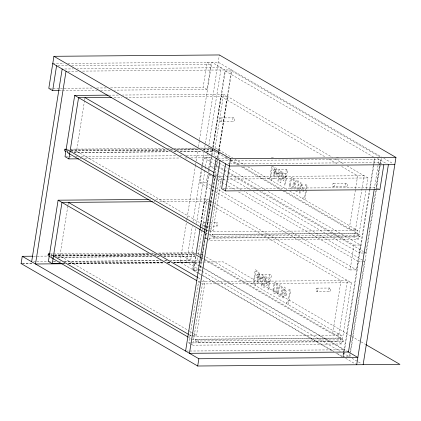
<?xml version="1.0" encoding="UTF-8"?>
<svg xmlns="http://www.w3.org/2000/svg" width="421" height="421" viewBox="0 0 421 421"><rect width="100%" height="100%" fill="white"/><g stroke="black" fill="none" stroke-linecap="round" stroke-linejoin="round"><path stroke-width="0.32" stroke-dasharray="2.1 1.58" d="M193.134 333.243L59.924 255.952L67.897 205.606M68.002 204.959L68.407 202.38M205.764 226.172L76.517 151.186L84.489 100.84M84.595 100.193L85 97.609M207.058 89.384L203.19 87.142L207.132 62.271L210.995 64.513L207.058 89.384L114.417 90.131M186.277 223.304L180.104 262.267L197.202 272.187M186.687 220.704L186.998 218.757M187.098 218.11L195.428 165.511M195.533 164.864L196.044 161.617M196.149 160.964L198.307 147.329M198.412 146.682L199.438 140.188M199.543 139.535L211.784 62.266L225.035 69.954L212.794 147.229M217.173 160.159L199.791 269.903L186.54 262.215L192.197 226.498M193.018 221.304L201.349 168.705M201.448 168.058L201.964 164.811M202.069 164.158L204.127 151.176M204.227 150.523L219.362 54.956M214.105 191.05L199.88 182.798L201.801 170.679M202.206 168.132L202.606 165.579M202.712 164.943L203.822 157.928L210.253 157.875L214.805 160.517M195.676 228.656L190.639 260.457L170.931 260.615M196.502 223.467L205.443 167.005M205.543 166.358L207.706 152.728M207.806 152.076L208.527 147.534M208.937 144.94L221.167 67.713L77.28 68.876M195.16 255.542L193.244 254.431L193.507 252.774L157.37 253.063M206.143 151.381L212.71 151.328L209.837 149.665L210.016 148.56M210.868 185.387L206.316 182.746L207.727 173.815M208.132 171.268L208.437 169.353M208.537 168.716L210.253 157.875M198.307 273.261L192.623 269.961L193.771 262.704L199.454 266.004M193.36 269.956L195.639 255.563M199.938 228.398L200.264 226.356M200.349 225.798L208.484 174.441M208.89 171.9L211.468 155.617M211.563 155.017L212.7 147.829M200.138 228.387L200.443 226.451M200.549 225.809L204.432 201.28L207.832 203.254M229.545 159.954L212.537 150.087L212.847 148.15M212.947 147.503L221.025 96.509L325.896 157.354M195.96 256.578L193.797 270.208L197.66 270.177M200.38 228.656L200.691 226.709M200.791 226.061L208.916 174.768L210.2 174.757M213.631 168.453L210.226 166.479L211.979 155.444M212.079 154.791L213.11 148.303M213.21 147.65L225.346 71.038L231.776 70.986L379.847 156.896M200.059 261.83L197.302 260.225L197.812 257.005M198.217 254.426L201.996 230.571M202.096 229.929L202.506 227.351M202.606 226.703L207 198.986L154.528 199.407M214.915 149.013L213.894 155.46L217.757 157.701L227.456 96.456L125.795 97.283M215.015 148.371L223.593 94.215L122.585 95.035M199.828 255.673L200.001 254.6M217.583 157.565L231.466 69.902L81.806 71.112M201.37 270.819L200.233 270.156L215.347 174.715L214.063 174.726M217.799 167.084L216.662 166.427L217.794 159.285M217.894 158.638L219.025 151.497M219.13 150.844L231.776 70.986M189.992 343.578L188.887 342.936L198.591 281.691L347.478 280.491L337.779 341.731L341.647 343.973L351.346 282.733L214.268 203.201M206.585 238.812L205.485 238.17L215.184 176.925L223.709 176.857M341.647 343.973L192.755 345.178L202.454 283.938L197.454 281.033M347.067 165.853L367.938 177.962L358.239 239.207L209.348 240.412L219.046 179.167L217.941 178.53M195.249 341.021L195.512 339.363L340.726 338.189L343.599 339.852L343.336 341.51L198.123 342.683L195.249 341.021L343.599 339.852M211.842 236.255L212.105 234.597L357.318 233.418L360.192 235.086L359.929 236.744L214.715 237.918L211.842 236.255L360.192 235.086M192.034 335.253L196.539 335.216L205.022 281.644L202.191 279.997M208.627 230.487L213.131 230.45L221.614 176.873L214.815 172.926M198.123 342.683L198.386 341.026L195.512 339.363M214.715 237.918L214.978 236.26L212.105 234.597M253.016 284.18L255.315 269.672L257.505 270.945L257.336 272.008L255.884 271.166L253.921 283.543L255.373 284.385L255.205 285.454M269.608 179.414L271.908 164.906M271.803 180.683L271.971 179.62L270.514 178.778L272.476 166.4L273.929 167.242L274.097 166.179M299.463 190.771L299.057 193.313L299.868 193.781L300.268 191.239M303.494 190.013L303.241 191.576L302.136 190.934M286.164 303.415L286.333 302.346L287.79 303.194L289.748 290.816L288.296 289.969L288.464 288.906L290.653 290.18L288.359 304.683M302.757 198.649L302.925 197.581L304.383 198.423L305.557 190.997M305.657 190.381L306.341 186.045L304.888 185.203L305.057 184.14L307.246 185.408L306.651 189.192M304.951 199.917L306.551 189.824M338.994 334.063L332.558 334.116L341.047 280.539L212.368 205.885M355.587 229.298L349.151 229.35L355.492 189.329M355.592 188.682L357.639 175.773L340.631 165.906M358.239 239.207L354.371 236.965L364.07 175.72L224.367 176.852M268.288 191.544L360.455 245.017L356.513 269.887L350.083 269.94L354.019 245.069L261.851 191.597M340.726 338.189L340.463 339.847L343.336 341.51M357.318 233.418L357.055 235.076L359.929 236.744M191.887 339.242L340.773 338.042L341.205 335.348L205.78 256.773M208.479 234.476L357.371 233.271L357.797 230.576L289.553 190.987M343.283 353.414L342.71 357.04L335.89 353.082M343.378 352.809L343.857 349.788L200.022 266.335M343.62 352.882L343.004 356.776L349.435 356.724L349.851 354.129M343.725 352.235L358.118 261.336L237.849 191.555M363.291 253.016L359.434 253.047L369.306 190.718M369.406 190.071L373.211 166.048M373.316 165.395L374.448 158.254M343.447 357.034L344.267 351.84M344.373 351.188L369.985 189.482M370.085 188.85L374.916 158.333M374.258 189.129L378.989 159.275L231.155 160.475M378.789 189.024L376.032 187.419L379.968 162.548L230.824 163.758M349.951 353.477L364.554 261.283L244.28 191.502M363.939 253.01L365.865 252.995L375.737 190.666M375.842 190.018L379.647 165.995M379.747 165.348L380.879 158.201M349.877 356.982L350.293 354.382M350.704 351.788L376.416 189.45M376.516 188.797L380.321 164.774M380.426 164.127L381.352 158.28M298.1 189.492C298.547 186.677 300.526 180.841 296.579 179.914C294.2 182.198 294.39 186.235 294.411 189.345M297.021 189.739C297.405 187.198 299.426 183.082 297.005 181.188L296.716 181.262C295.232 183.53 295.163 186.619 295.226 189.276M297.452 191.076L296.658 191.781L295.237 191.255M52.783 63.55L63.945 63.46M67.839 63.397L218.215 62.213L381.179 156.765M57.909 65.75L68.418 65.665M71.707 65.639L210.995 64.513M64.797 68.976L73.338 68.907M68.007 71.223L77.864 71.144M49.446 88.384L93.467 88.026M96.751 88L106.608 87.921M110.549 87.889L203.19 87.142M59.224 90.578L61.85 90.557M62.508 90.552L97.33 90.273M100.619 90.241L111.128 90.157M108.807 95.146L118.648 95.067M113.986 97.377L121.858 97.314M220.767 117.943L233.634 117.838M220.715 121.411A1.737 0.921 89.5 0 0 221.551 118.864A1.737 0.921 89.5 0 0 219.957 118.748A1.737 0.921 89.5 0 0 220.715 121.411L233.581 121.306A1.737 0.921 89.5 0 0 234.418 118.759A1.737 0.921 89.5 0 0 232.824 118.648A1.737 0.921 89.5 0 0 233.581 121.306M66.202 149.171L163.448 148.381M167.395 148.35L170.021 148.329M173.962 148.297L196.302 148.118M200.243 148.087L210.1 148.008M71.154 149.929L164.948 149.171M169.537 149.134L171.505 149.118M175.441 149.087L197.744 148.908M201.68 148.876L210.863 148.802M215.452 148.766L216.762 148.755L232.687 157.991M71.196 150.786L167.132 150.008M170.416 149.981L173.042 149.96M176.988 149.929L199.328 149.75M203.269 149.718L209.837 149.665M71.044 150.818L166.979 150.044M170.921 150.013L174.205 149.987M176.836 149.965L199.175 149.781M203.117 149.75L212.973 149.671L210.579 148.281M70.728 151.234L76.517 151.186M212.537 150.087L214.468 150.071M217.683 150.044L218.973 150.034M67.497 152.502L68.812 152.491M74.07 152.449L170 151.676M173.941 151.644L176.573 151.623M179.856 151.597L202.196 151.413M74.007 152.597L169.768 151.823M173.705 151.792L176.325 151.77M180.262 151.739L202.564 151.56M206.5 151.528L215.684 151.455M65.66 156.659L68.281 156.638M68.939 156.633L72.217 156.607M75.496 156.58L77.464 156.565M81.4 156.533L176.504 155.765M179.788 155.738L183.067 155.707M186.345 155.681L209.3 155.496M80.016 158.817L81.332 158.806M84.61 158.78L180.372 158.007M184.961 157.97L187.587 157.949M190.866 157.922L213.168 157.738M218.094 158.307L227.95 158.222M271.313 157.875L273.939 157.854M336.358 157.349L338.984 157.328M221.962 160.548L230.503 160.48M228.193 163.78L230.166 163.764M210.226 166.479L214.089 166.448M214.731 166.442L216.662 166.427M274.108 169.821L286.975 169.721M274.06 173.294A1.737 0.921 89.5 0 0 274.897 170.747A1.737 0.921 89.5 0 0 273.297 170.631A1.737 0.921 89.5 0 0 274.06 173.294L286.927 173.189A1.737 0.921 89.5 0 0 287.764 170.642A1.737 0.921 89.5 0 0 286.164 170.531A1.737 0.921 89.5 0 0 286.927 173.189M219.046 179.167L222.33 179.141M222.983 179.135L226.261 179.109M226.919 179.104L367.938 177.962M199.88 182.798L206.316 182.746M333.527 183.361L346.394 183.261M333.474 186.829A1.737 0.921 89.5 0 0 334.311 184.287A1.737 0.921 89.5 0 0 332.716 184.172A1.737 0.921 89.5 0 0 333.474 186.829L346.341 186.729A1.737 0.921 89.5 0 0 347.178 184.182A1.737 0.921 89.5 0 0 345.583 184.066A1.737 0.921 89.5 0 0 346.341 186.729M222.941 188.661L224.914 188.645M225.567 188.64L376.032 187.419M149.281 199.449L150.592 199.438M153.802 201.685L155.112 201.675M159.706 201.638L210.863 201.227L201.164 262.467L174.273 262.688M204.174 222.709L209.321 222.667M209.963 222.662L217.041 222.604M204.122 226.177L208.627 226.14M209.269 226.135L216.989 226.072A1.737 0.921 89.5 0 0 217.825 223.53A1.737 0.921 89.5 0 0 216.231 223.414A1.737 0.921 89.5 0 0 216.989 226.072M206.695 230.503L207.985 230.492M209.563 231.776L357.797 230.576M205.485 238.17L354.371 236.965M354.019 245.069L360.455 245.017M50.267 253.931L52.893 253.91M53.551 253.905L148.171 253.137M150.797 253.116L153.428 253.095M54.562 254.7L149.008 253.931M152.291 253.905L155.57 253.879M158.849 253.852L196.233 253.553M196.891 253.547L200.17 253.521M54.604 255.552L150.534 254.779M154.481 254.742L157.107 254.721M159.733 254.7L193.244 254.431M54.451 255.589L150.386 254.81M154.328 254.779L157.612 254.752M160.243 254.731L195.065 254.447M54.135 256L59.924 255.952M198.517 254.831L199.807 254.821M200.449 254.816L202.38 254.8M33.422 256.205L47.22 256.094M55.104 256.031L151.686 255.252M154.318 255.231L157.601 255.2M160.227 255.179L181.251 255.01L199.422 265.551M50.904 257.273L52.878 257.257M57.477 257.22L153.407 256.442M157.349 256.41L159.98 256.389M163.922 256.357L195.46 256.1M58.066 257.363L153.176 256.589M157.112 256.557L159.733 256.536M163.669 256.505L195.807 256.247M48.41 261.43L51.688 261.404M52.346 261.399L54.967 261.378M64.15 261.304L160.569 260.525M164.506 260.494L166.474 260.478M169.752 260.452L197.302 260.225M33.612 261.725L36.243 261.704M36.895 261.699L48.068 261.609M53.983 261.562L55.951 261.546M59.235 261.52L60.55 261.509M64.492 261.478L160.417 260.704M165.016 260.662L167.647 260.641M22.36 263.509L32.864 263.425M63.066 263.178L64.376 263.167M68.318 263.136L163.506 262.367M167.447 262.336L170.073 262.315M173.352 262.288L202.896 262.046M203.554 262.041L223.246 261.883L351.088 336.058M22.418 263.541L32.933 263.457M63.155 263.209L64.471 263.199M68.412 263.167L163.68 262.399M167.621 262.367L170.247 262.346M173.536 262.32L186.54 262.215M68.67 263.541L164.432 262.767M167.716 262.741L170.994 262.715M358.118 261.336L361.981 261.304M362.623 261.299L364.554 261.283M63.76 263.757L65.071 263.746M69.018 263.714L164.285 262.946M167.569 262.92L170.852 262.893M174.136 262.867L194.507 262.699M192.623 269.961L198.507 269.914M198.302 270.171L200.233 270.156M257.515 274.592L270.382 274.487M257.468 278.06A1.737 0.921 89.5 0 0 258.299 275.513A1.737 0.921 89.5 0 0 256.705 275.402A1.737 0.921 89.5 0 0 257.468 278.06L270.335 277.955A1.737 0.921 89.5 0 0 271.166 275.408A1.737 0.921 89.5 0 0 269.572 275.297A1.737 0.921 89.5 0 0 270.335 277.955M202.454 283.938L351.346 282.733M316.934 288.132L329.801 288.027M316.881 291.6A1.737 0.921 89.5 0 0 317.718 289.053A1.737 0.921 89.5 0 0 316.124 288.938A1.737 0.921 89.5 0 0 316.881 291.6L329.748 291.495A1.737 0.921 89.5 0 0 330.585 288.948A1.737 0.921 89.5 0 0 328.99 288.838A1.737 0.921 89.5 0 0 329.748 291.495M190.103 335.269L191.392 335.258M192.971 336.542L341.205 335.348M188.887 342.936L190.203 342.926M190.855 342.92L337.779 341.731M186.25 351.061L344.594 349.783M383.763 158.264L393.151 163.711M377.332 158.317L387.273 164.085M225.346 71.038L373.416 156.949M379.968 162.548L382.731 164.153M223.593 94.215L332.327 157.301M335.163 158.949L344.231 164.211M328.727 159.001L337.8 164.264M299.663 189.497L298.915 189.066L299.105 187.871L299.852 188.308L300.815 182.219L301.589 182.672L303.33 189.403M234.96 159.312L245.196 165.248M247.885 166.805L286.996 189.503M216.336 151.449L218.041 152.439M218.61 152.765L220.32 153.754M225.435 156.728L227.708 158.043M231.124 160.027L240.223 165.306M243.064 166.953L281.733 189.392M284.58 191.039L357.371 233.271M230.113 160.28L238.612 165.216M241.449 166.858L280.565 189.555M282.828 190.871L349.151 229.35M215.373 160.848L218.788 162.827M219.357 163.159L223.909 165.795M224.477 166.127L228.461 168.437M229.029 168.768L265.44 189.892M203.822 157.928L214.063 163.869M214.631 164.201L223.735 169.479M224.304 169.81L227.714 171.789M228.287 172.121L259.01 189.945M218.362 167.416L223.472 170.379M224.035 170.705L227.44 172.684M228.008 173.01L257.51 190.129M259.778 191.444L363.597 251.679M364.165 252.005L365.865 252.995M214.2 168.784L223.277 174.052M223.846 174.378L226.682 176.025M227.251 176.352L250.511 189.85M253.347 191.497L359.434 253.047M215.347 174.715L222.156 178.667M222.725 178.999L226.13 180.972M226.698 181.298L241.444 189.86M214.047 176.267L217.394 178.209M208.916 174.768L216.289 179.046M216.857 179.378L221.399 182.009M221.962 182.34L235.013 189.913M211.437 185.714L214.847 187.698M215.42 188.029L356.513 269.887M214.673 191.381L350.083 269.94M207 198.986L208.658 199.943M209.205 200.264L213.7 202.869M208.4 203.58L211.8 205.553M206.327 226.503L213.131 230.45M205.495 229.803L207.769 231.124M205.637 232.829L207.343 233.818M207.137 239.133L209.348 240.412M351.656 336.384L365.291 344.299M201.306 254.179L205.29 256.489M201.448 257.205L204.864 259.183M205.432 259.515L340.773 338.042M193.507 252.774L196.381 254.437M201.049 257.815L332.558 334.116M199.991 265.883L347.909 351.703M201.933 271.145L340.363 351.461M343.199 353.103L349.435 356.724M352.088 358.266L361.476 363.712M197.707 272.476L201.175 274.487M201.68 274.781L333.985 351.546M336.763 353.156L343.073 356.819M345.657 358.313L355.592 364.081M198.875 273.587L202.285 275.566M202.854 275.897L333.048 351.435M198.223 277.697L201.622 279.67M193.702 333.574L196.539 335.216M188.903 334.569L191.744 336.221M188.471 337.263L190.75 338.584M190.545 343.899L192.755 345.178M204.78 225.714A1.737 0.921 89.5 0 1 203.427 225.509A1.737 0.921 89.5 0 1 203.638 222.983A1.737 0.921 89.5 0 1 204.959 223.63M273.024 289.369C272.897 290.995 273.176 293.884 275.355 293.816C277.618 291.106 279.502 283.465 275.271 281.944C273.171 283.643 273.424 286.917 273.024 289.369M277.734 292.1C277.607 293.732 277.886 296.616 280.065 296.552C282.328 293.842 284.212 286.196 279.986 284.68C277.881 286.38 278.139 289.648 277.734 292.1M289.616 184.603C289.49 186.229 289.769 189.113 291.948 189.05C294.211 186.34 296.095 178.693 291.864 177.178C289.764 178.878 290.022 182.146 289.616 184.603M273.897 289.222L274.066 291.795L274.592 292.421L275.229 292.453C276.439 289.948 278.039 285.322 275.702 283.222L274.718 284.522L273.897 289.222M278.613 291.958L278.776 294.526L279.307 295.158L279.944 295.189C281.149 292.684 282.754 288.053 280.412 285.959L279.433 287.254L278.613 291.958M290.495 184.456L290.658 187.029L291.19 187.655L291.827 187.687C293.032 185.182 294.632 180.551 292.295 178.457L291.311 179.756L290.495 184.456M258.473 272.05L256.721 283.144L257.552 283.628L259.068 274.071L259.673 281.523L260.178 281.812L262.83 276.255L261.315 285.806L262.099 286.259L263.851 275.171L262.715 274.513L260.167 279.776L259.636 272.724L258.473 272.05M275.071 167.284L273.313 178.372L274.145 178.857L275.66 169.305L276.265 176.752L276.771 177.046L279.423 171.489L277.913 181.041L278.691 181.493L280.444 170.405L279.307 169.742L276.765 175.01L276.229 167.958L275.071 167.284M265.125 275.908L263.367 287.001L264.204 287.485L265.719 277.928L266.325 285.38L266.83 285.67L269.482 280.112L267.966 289.669L268.745 290.122L270.503 279.028L269.366 278.37L266.819 283.633L266.282 276.581L265.125 275.908M281.717 171.142L279.965 182.23L280.796 182.714L282.312 173.163L282.917 180.614L283.422 180.904L286.075 175.346L284.559 184.898L285.338 185.351L287.096 174.262L285.959 173.605L283.412 178.867L282.88 171.815L281.717 171.142M282.512 292.642L282.323 293.832L283.07 294.263L282.465 298.079L283.275 298.547L283.875 294.737L286.648 296.342L286.896 294.779L284.996 287.438L284.222 286.99L283.254 293.074L282.512 292.642M284.754 289.206L284.064 293.542L286.18 294.768L284.754 289.206M301.347 184.44L300.657 188.776L302.773 190.003L301.347 184.44"/><path stroke-width="0.63" d="M363.134 364.67L395.956 157.417L219.362 54.956L53.93 56.298L48.789 88.389L52.651 90.631L59.224 90.578M21.103 263.551L22.255 256.3L32.764 256.21M52.651 90.631L56.593 65.76M31.643 261.741L62.171 68.997M66.034 71.238L35.506 263.988L62.445 263.767M49.61 253.937L48.294 253.947L48.031 255.605L49.468 256.436M66.202 149.171L64.887 149.181L64.623 150.839L66.06 151.671M148.624 199.454L58.109 200.185L48.41 261.43L52.272 263.672L62.113 263.593M108.155 95.151L74.701 95.42L65.002 156.665L68.87 158.906L78.706 158.828M52.272 263.672L61.976 202.433L152.491 201.696M68.87 158.906L78.569 97.661L111.365 97.398M200.033 229.035L195.944 254.852L200.48 257.484M185.593 351.067L216.126 158.322M219.988 160.564L189.461 353.308L348.462 352.024L374.158 189.776M225.567 163.801L221.625 188.671L225.493 190.913L379.895 189.66L383.836 164.79M22.255 256.3L198.849 358.755L197.696 366.007L399.95 364.407L365.86 344.625M53.93 56.298L230.524 158.754L229.377 166.011L394.809 164.669M225.493 190.913L229.429 166.042L52.725 63.518M356.698 364.723L388.378 164.722M230.524 158.754L395.956 157.417M198.849 358.755L357.845 357.471L347.909 351.703M85 97.609L214.247 172.599M74.701 95.42L213.484 175.941M205.495 229.803L67.876 149.955L67.449 152.649L205.069 232.497M64.887 149.181L66.323 150.013M68.407 202.38L197.654 277.365M58.109 200.185L196.891 280.707M188.403 334.279L51.283 254.726L50.852 257.42L187.903 336.937M48.294 253.947L49.731 254.779M21.05 263.52L197.754 366.044"/></g></svg>
